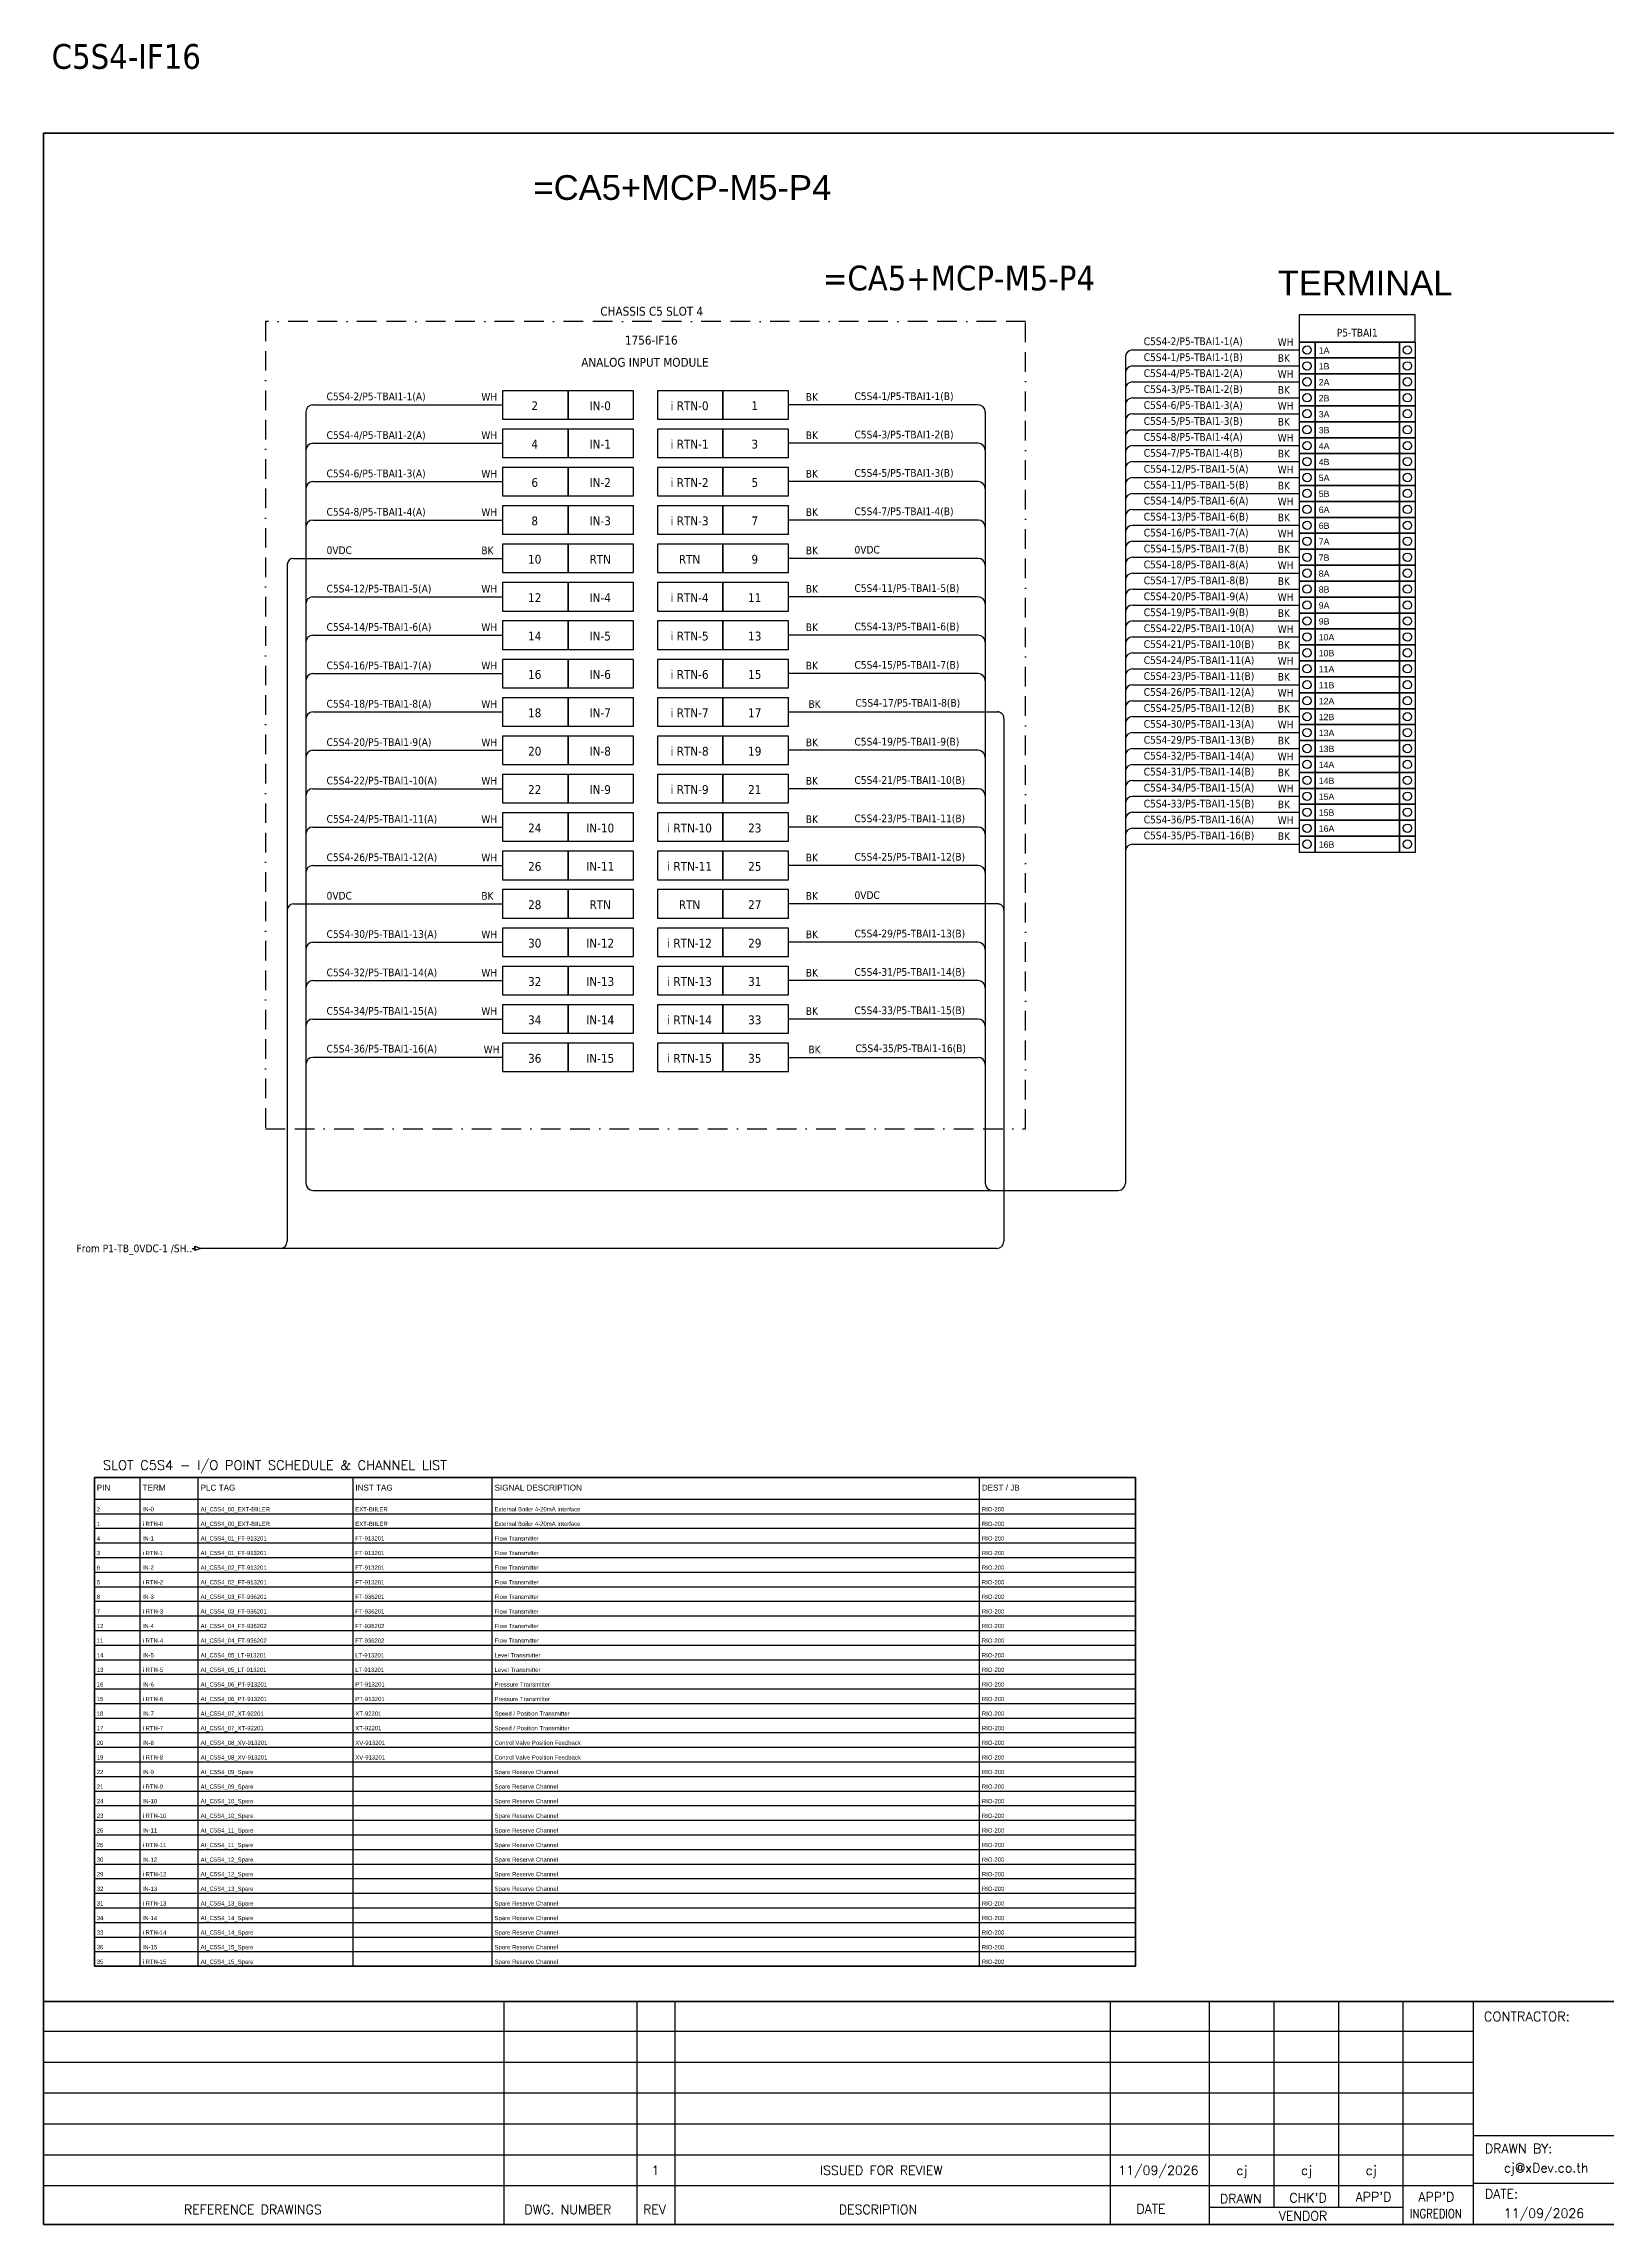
# Model space of a CAD drawing. Header units: millimetres. Extents: x 0 to 62600, y 0 to 14837.
# Drawn here: x 16773 to 18794, y 0 to 2820 of the extents above; entities that cross this region are included whole.
import ezdxf
from ezdxf.enums import TextEntityAlignment as Align

# ---------------------------------------------------------------- set-up
doc = ezdxf.new("R2010")
doc.units = ezdxf.units.MM
doc.linetypes.add('BORDERX2', pattern=[88.9, 25.4, -12.7, 25.4, -12.7, 0, -12.7])
for name, color, linetype in [('GT_1', 9, 'Continuous'), ('HELPPOINT', 7, 'Continuous'), ('MEMBER', 7, 'Continuous'), ('VECTORS', 7, 'Continuous'), ('x01001-FrameArea', 2, 'BORDERX2')]:
    doc.layers.add(name, color=color, linetype=linetype)
doc.layers.add('IE-EQUIP', color=253, linetype='Continuous', lineweight=25)
doc.layers.add('IE-WIRE', color=7, linetype='Continuous', lineweight=25)
doc.styles.add('ROMANS', font='romans.shx', dxfattribs={"width": 0.85, "height": 25})
doc.styles.get("Standard").update_dxf_attribs({"font": 'arial.ttf'})
doc.styles.add('Tahoma', font='')
doc.styles.get('Tahoma').set_extended_font_data('Tahoma')

# ---------------------------------------------------------------- blocks, each defined once
blk = doc.blocks.new('xTermSingleLayer33')
at = {"color": 7, "ltscale": 25.4}
for points in [[(0, -537), (537, -537), (537, 0), (0, 0)], [(537, -537), (3378, -537), (3378, 0), (537, 0)], [(3378, -537), (3915, -537), (3915, 0), (3378, 0)]]:
    blk.add_lwpolyline(points, close=True, dxfattribs=at)
for centre in [(268, -268), (3647, -268)]:
    blk.add_circle(centre, 141, dxfattribs=at)
blk.add_attdef('TERMINAL_B', (661, -387), '', height=212)
blk = doc.blocks.new('xTerminal_fr_to')
at = {"layer": 'VECTORS', "color": 1, "true_color": 0xff0000}
for p, q in [((-11.3, 0), (-7.8, 0)), ((-7.8, 2.8), (0, 0)), ((-7.8, -2.8), (-7.8, 2.8)), ((-7.8, 2.8), (0, 0)), ((-7.8, 2.8), (-7.8, -2.8)), ((0, 0), (-7.8, -2.8)), ((0, 0), (-7.8, -2.8))]:
    blk.add_line(p, q, dxfattribs=at)

msp = doc.modelspace()

# ---------------------------------------------------------------- linework, layer by layer
at = {"ltscale": 25.4}
for p, q in [((18180.9, 2403.1), (18396.3, 2403.1)), ((17981.4, 2352.7), (17736.1, 2352.7)), ((18180.9, 2361.9), (18396.3, 2361.9)), ((18180.9, 2320.6), (18396.3, 2320.6)), ((17981.4, 2303.1), (17736.1, 2303.1)), ((18180.9, 2279.4), (18396.3, 2279.4)), ((17981.4, 2253.5), (17736.1, 2253.5)), ((18180.9, 2238.2), (18396.3, 2238.2)), ((17981.4, 2203.8), (17736.1, 2203.8)), ((18180.9, 2197), (18396.3, 2197)), ((17096.1, 2154.2), (17366.6, 2154.2)), ((17981.4, 2154.2), (17736.1, 2154.2)), ((18180.9, 2155.7), (18396.3, 2155.7)), ((17981.4, 2104.6), (17736.1, 2104.6)), ((18180.9, 2114.5), (18396.3, 2114.5)), ((18180.9, 2073.3), (18396.3, 2073.3)), ((17981.4, 2055), (17736.1, 2055)), ((18180.9, 2032.1), (18396.3, 2032.1)), ((17981.4, 2005.3), (17736.1, 2005.3)), ((18180.9, 1990.8), (18396.3, 1990.8)), ((17736.1, 1955.7), (18006.6, 1955.7)), ((18180.9, 1949.6), (18396.3, 1949.6)), ((17981.4, 1906.1), (17736.1, 1906.1)), ((18180.9, 1908.4), (18396.3, 1908.4)), ((18180.9, 1867.2), (18396.3, 1867.2)), ((17981.4, 1856.4), (17736.1, 1856.4)), ((17981.4, 1806.8), (17736.1, 1806.8)), ((18180.9, 1825.9), (18396.3, 1825.9)), ((18180.9, 1784.7), (18396.3, 1784.7)), ((17981.4, 1757.2), (17736.1, 1757.2)), ((17096.1, 1707.5), (17366.6, 1707.5)), ((18006.6, 1707.5), (17736.1, 1707.5)), ((17981.4, 1657.9), (17736.1, 1657.9)), ((17981.4, 1608.3), (17736.1, 1608.3)), ((17981.4, 1558.6), (17736.1, 1558.6)), ((17736.1, 1509), (17981.4, 1509))]:
    msp.add_line(p, q, dxfattribs=at)
at = {"color": 7}
for p, q in [((16898.2, 333.8), (16898.2, 965.9)), ((16973.2, 333.8), (16973.2, 965.9)), ((17173.2, 333.8), (17173.2, 965.9)), ((17353.2, 333.8), (17353.2, 965.9)), ((17983.2, 333.8), (17983.2, 965.9)), ((16838.9, 937.9), (18184.7, 937.9))]:
    msp.add_line(p, q, dxfattribs=at)
at = {"color": 8}
for p, q in [((16838.9, 919), (18184.7, 919)), ((16838.9, 900.1), (18184.7, 900.1)), ((16838.9, 881.3), (18184.7, 881.3)), ((16838.9, 862.4), (18184.7, 862.4)), ((16838.9, 843.5), (18184.7, 843.5)), ((16838.9, 824.6), (18184.7, 824.6)), ((16838.9, 805.8), (18184.7, 805.8)), ((16838.9, 786.9), (18184.7, 786.9)), ((16838.9, 768), (18184.7, 768)), ((16838.9, 749.1), (18184.7, 749.1)), ((16838.9, 730.2), (18184.7, 730.2)), ((16838.9, 711.4), (18184.7, 711.4)), ((16838.9, 692.5), (18184.7, 692.5)), ((16838.9, 673.6), (18184.7, 673.6)), ((16838.9, 654.7), (18184.7, 654.7)), ((16838.9, 635.9), (18184.7, 635.9)), ((16838.9, 617), (18184.7, 617)), ((16838.9, 598.1), (18184.7, 598.1)), ((16838.9, 579.2), (18184.7, 579.2)), ((16838.9, 560.3), (18184.7, 560.3)), ((16838.9, 541.5), (18184.7, 541.5)), ((16838.9, 522.6), (18184.7, 522.6)), ((16838.9, 503.7), (18184.7, 503.7)), ((16838.9, 484.8), (18184.7, 484.8)), ((16838.9, 465.9), (18184.7, 465.9)), ((16838.9, 447.1), (18184.7, 447.1)), ((16838.9, 428.2), (18184.7, 428.2)), ((16838.9, 409.3), (18184.7, 409.3)), ((16838.9, 390.4), (18184.7, 390.4)), ((16838.9, 371.6), (18184.7, 371.6)), ((16838.9, 352.7), (18184.7, 352.7))]:
    msp.add_line(p, q, dxfattribs=at)
at = {"color": 4, "ltscale": 25.4}
msp.add_lwpolyline([(18396.3, 2434), (18546.6, 2434), (18546.6, 2469.2), (18396.3, 2469.2)], close=True, dxfattribs=at)
msp.add_lwpolyline([(16838.9, 965.9), (18184.7, 965.9), (18184.7, 333.8), (16838.9, 333.8)], close=True)
at = {"color": 7}
msp.add_lwpolyline([(16838.9, 333.8), (18184.7, 333.8), (18184.7, 965.9), (16838.9, 965.9), (16838.9, 333.8)], dxfattribs=at)
at = {"ltscale": 25.4}
for centre, radius, start, end in [((18180.9, 2393.9), 9.14, 90, 180), ((17981.4, 2343.6), 9.17, 0, 90), ((18180.9, 2352.7), 9.14, 90, 180), ((18180.9, 2311.5), 9.14, 90, 180), ((17981.4, 2293.9), 9.17, 0, 90), ((18180.9, 2270.3), 9.14, 90, 180), ((17981.4, 2244.3), 9.17, 0, 90), ((18180.9, 2229), 9.14, 90, 180), ((17981.4, 2194.7), 9.17, 0, 90), ((18180.9, 2187.8), 9.14, 90, 180), ((17981.4, 2145), 9.17, 0, 90), ((18180.9, 2146.6), 9.14, 90, 180), ((17981.4, 2095.4), 9.17, 0, 90), ((18180.9, 2105.4), 9.14, 90, 180), ((18180.9, 2064.2), 9.14, 90, 180), ((17981.4, 2045.8), 9.17, 0, 90), ((18180.9, 2022.9), 9.14, 90, 180), ((17981.4, 1996.1), 9.17, 0, 90), ((18180.9, 1981.7), 9.14, 90, 180), ((18180.9, 1940.5), 9.14, 90, 180), ((17981.4, 1896.9), 9.17, 0, 90), ((18180.9, 1899.3), 9.14, 90, 180), ((18180.9, 1858), 9.14, 90, 180), ((17981.4, 1847.2), 9.17, 0, 90), ((17981.4, 1797.6), 9.17, 0, 90), ((18180.9, 1816.8), 9.14, 90, 180), ((18180.9, 1775.6), 9.14, 90, 180), ((17981.4, 1748), 9.17, 0, 90), ((17981.4, 1648.7), 9.17, 0, 90), ((17981.4, 1599.1), 9.17, 0, 90), ((17981.4, 1549.4), 9.17, 0, 90), ((17981.4, 1499.8), 9.17, 0, 90)]:
    msp.add_arc(centre, radius, start, end, dxfattribs=at)
at = {"layer": 'GT_1', "color": 4}
for p, q in [((17368.6, 0), (17368.6, 288.2)), ((17540.5, 0), (17540.5, 288.2)), ((17589.6, 0), (17589.6, 288.2)), ((18152.3, 0), (18152.3, 288.2)), ((18280.6, 0), (18280.6, 288.2)), ((18364.2, 21.8), (18364.2, 288.2)), ((18447.7, 21.8), (18447.7, 288.2)), ((18531, 0), (18531, 288.2)), ((18622, 0), (18622, 288.2)), ((18622, 249.3), (16773.2, 249.3)), ((18622, 209.5), (16773.2, 209.5)), ((18622, 169.6), (16773.2, 169.6)), ((18622, 129.7), (16773.2, 129.7)), ((19409, 114.3), (18622, 114.3)), ((18622, 89.7), (16773.2, 89.7)), ((18621.9, 49.8), (16773.2, 49.8)), ((19409, 52.9), (18622, 52.9)), ((18531, 21.8), (18280.6, 21.8))]:
    msp.add_line(p, q, dxfattribs=at)
at = {"layer": 'HELPPOINT', "color": 4, "lineweight": 35}
for p, q in [((16773.2, 0), (16773.2, 2704.2)), ((16773.2, 2704.2), (20666.5, 2704.2)), ((16773.2, 0), (16773.2, 2704.2)), ((16773.2, 2704.2), (20666.5, 2704.2)), ((20666.5, 0), (16773.2, 0)), ((20666.5, 0), (16773.2, 0))]:
    msp.add_line(p, q, dxfattribs=at)
at = {"layer": 'IE-EQUIP', "linetype": 'Continuous', "ltscale": 25.4}
for points in [[(17366.6, 2334.4), (17451.3, 2334.4), (17451.3, 2371.1), (17366.6, 2371.1)], [(17451.3, 2334.4), (17535.9, 2334.4), (17535.9, 2371.1), (17451.3, 2371.1)], [(17566.8, 2334.4), (17651.4, 2334.4), (17651.4, 2371.1), (17566.8, 2371.1)], [(17651.4, 2334.4), (17736.1, 2334.4), (17736.1, 2371.1), (17651.4, 2371.1)], [(17366.6, 2284.8), (17451.3, 2284.8), (17451.3, 2321.5), (17366.6, 2321.5)], [(17451.3, 2284.8), (17535.9, 2284.8), (17535.9, 2321.5), (17451.3, 2321.5)], [(17566.8, 2284.8), (17651.4, 2284.8), (17651.4, 2321.5), (17566.8, 2321.5)], [(17651.4, 2284.8), (17736.1, 2284.8), (17736.1, 2321.5), (17651.4, 2321.5)], [(17366.6, 2235.1), (17451.3, 2235.1), (17451.3, 2271.8), (17366.6, 2271.8)], [(17451.3, 2235.1), (17535.9, 2235.1), (17535.9, 2271.8), (17451.3, 2271.8)], [(17566.8, 2235.1), (17651.4, 2235.1), (17651.4, 2271.8), (17566.8, 2271.8)], [(17651.4, 2235.1), (17736.1, 2235.1), (17736.1, 2271.8), (17651.4, 2271.8)], [(17366.6, 2185.5), (17451.3, 2185.5), (17451.3, 2222.2), (17366.6, 2222.2)], [(17451.3, 2185.5), (17535.9, 2185.5), (17535.9, 2222.2), (17451.3, 2222.2)], [(17566.8, 2185.5), (17651.4, 2185.5), (17651.4, 2222.2), (17566.8, 2222.2)], [(17651.4, 2185.5), (17736.1, 2185.5), (17736.1, 2222.2), (17651.4, 2222.2)], [(17366.6, 2135.9), (17451.3, 2135.9), (17451.3, 2172.6), (17366.6, 2172.6)], [(17451.3, 2135.9), (17535.9, 2135.9), (17535.9, 2172.6), (17451.3, 2172.6)], [(17566.8, 2135.9), (17651.4, 2135.9), (17651.4, 2172.6), (17566.8, 2172.6)], [(17651.4, 2135.9), (17736.1, 2135.9), (17736.1, 2172.6), (17651.4, 2172.6)], [(17366.6, 2086.2), (17451.3, 2086.2), (17451.3, 2122.9), (17366.6, 2122.9)], [(17451.3, 2086.2), (17535.9, 2086.2), (17535.9, 2122.9), (17451.3, 2122.9)], [(17566.8, 2086.2), (17651.4, 2086.2), (17651.4, 2122.9), (17566.8, 2122.9)], [(17651.4, 2086.2), (17736.1, 2086.2), (17736.1, 2122.9), (17651.4, 2122.9)], [(17366.6, 2036.6), (17451.3, 2036.6), (17451.3, 2073.3), (17366.6, 2073.3)], [(17451.3, 2036.6), (17535.9, 2036.6), (17535.9, 2073.3), (17451.3, 2073.3)], [(17566.8, 2036.6), (17651.4, 2036.6), (17651.4, 2073.3), (17566.8, 2073.3)], [(17651.4, 2036.6), (17736.1, 2036.6), (17736.1, 2073.3), (17651.4, 2073.3)], [(17366.6, 1987), (17451.3, 1987), (17451.3, 2023.7), (17366.6, 2023.7)], [(17451.3, 1987), (17535.9, 1987), (17535.9, 2023.7), (17451.3, 2023.7)], [(17566.8, 1987), (17651.4, 1987), (17651.4, 2023.7), (17566.8, 2023.7)], [(17651.4, 1987), (17736.1, 1987), (17736.1, 2023.7), (17651.4, 2023.7)], [(17366.6, 1937.3), (17451.3, 1937.3), (17451.3, 1974), (17366.6, 1974)], [(17451.3, 1937.3), (17535.9, 1937.3), (17535.9, 1974), (17451.3, 1974)], [(17566.8, 1937.3), (17651.4, 1937.3), (17651.4, 1974), (17566.8, 1974)], [(17651.4, 1937.3), (17736.1, 1937.3), (17736.1, 1974), (17651.4, 1974)], [(17366.6, 1887.7), (17451.3, 1887.7), (17451.3, 1924.4), (17366.6, 1924.4)], [(17451.3, 1887.7), (17535.9, 1887.7), (17535.9, 1924.4), (17451.3, 1924.4)], [(17566.8, 1887.7), (17651.4, 1887.7), (17651.4, 1924.4), (17566.8, 1924.4)], [(17651.4, 1887.7), (17736.1, 1887.7), (17736.1, 1924.4), (17651.4, 1924.4)], [(17366.6, 1838.1), (17451.3, 1838.1), (17451.3, 1874.8), (17366.6, 1874.8)], [(17451.3, 1838.1), (17535.9, 1838.1), (17535.9, 1874.8), (17451.3, 1874.8)], [(17566.8, 1838.1), (17651.4, 1838.1), (17651.4, 1874.8), (17566.8, 1874.8)], [(17651.4, 1838.1), (17736.1, 1838.1), (17736.1, 1874.8), (17651.4, 1874.8)], [(17366.6, 1788.4), (17451.3, 1788.4), (17451.3, 1825.1), (17366.6, 1825.1)], [(17451.3, 1788.4), (17535.9, 1788.4), (17535.9, 1825.1), (17451.3, 1825.1)], [(17566.8, 1788.4), (17651.4, 1788.4), (17651.4, 1825.1), (17566.8, 1825.1)], [(17651.4, 1788.4), (17736.1, 1788.4), (17736.1, 1825.1), (17651.4, 1825.1)], [(17366.6, 1738.8), (17451.3, 1738.8), (17451.3, 1775.5), (17366.6, 1775.5)], [(17451.3, 1738.8), (17535.9, 1738.8), (17535.9, 1775.5), (17451.3, 1775.5)], [(17566.8, 1738.8), (17651.4, 1738.8), (17651.4, 1775.5), (17566.8, 1775.5)], [(17651.4, 1738.8), (17736.1, 1738.8), (17736.1, 1775.5), (17651.4, 1775.5)], [(17366.6, 1689.2), (17451.3, 1689.2), (17451.3, 1725.9), (17366.6, 1725.9)], [(17451.3, 1689.2), (17535.9, 1689.2), (17535.9, 1725.9), (17451.3, 1725.9)], [(17566.8, 1689.2), (17651.4, 1689.2), (17651.4, 1725.9), (17566.8, 1725.9)], [(17651.4, 1689.2), (17736.1, 1689.2), (17736.1, 1725.9), (17651.4, 1725.9)], [(17366.6, 1639.5), (17451.3, 1639.5), (17451.3, 1676.2), (17366.6, 1676.2)], [(17451.3, 1639.5), (17535.9, 1639.5), (17535.9, 1676.2), (17451.3, 1676.2)], [(17566.8, 1639.5), (17651.4, 1639.5), (17651.4, 1676.2), (17566.8, 1676.2)], [(17651.4, 1639.5), (17736.1, 1639.5), (17736.1, 1676.2), (17651.4, 1676.2)], [(17366.6, 1589.9), (17451.3, 1589.9), (17451.3, 1626.6), (17366.6, 1626.6)], [(17451.3, 1589.9), (17535.9, 1589.9), (17535.9, 1626.6), (17451.3, 1626.6)], [(17566.8, 1589.9), (17651.4, 1589.9), (17651.4, 1626.6), (17566.8, 1626.6)], [(17651.4, 1589.9), (17736.1, 1589.9), (17736.1, 1626.6), (17651.4, 1626.6)], [(17366.6, 1540.3), (17451.3, 1540.3), (17451.3, 1577), (17366.6, 1577)], [(17451.3, 1540.3), (17535.9, 1540.3), (17535.9, 1577), (17451.3, 1577)], [(17566.8, 1540.3), (17651.4, 1540.3), (17651.4, 1577), (17566.8, 1577)], [(17651.4, 1540.3), (17736.1, 1540.3), (17736.1, 1577), (17651.4, 1577)], [(17366.6, 1490.6), (17451.3, 1490.6), (17451.3, 1527.3), (17366.6, 1527.3)], [(17451.3, 1490.6), (17535.9, 1490.6), (17535.9, 1527.3), (17451.3, 1527.3)], [(17566.8, 1490.6), (17651.4, 1490.6), (17651.4, 1527.3), (17566.8, 1527.3)], [(17651.4, 1490.6), (17736.1, 1490.6), (17736.1, 1527.3), (17651.4, 1527.3)]]:
    msp.add_lwpolyline(points, close=True, dxfattribs=at)
at = {"layer": 'IE-WIRE', "color": 4, "ltscale": 25.4}
for p, q in [((18171.8, 2414.6), (18171.8, 1346.2)), ((18180.9, 2423.7), (18396.3, 2423.7)), ((18180.9, 2382.5), (18396.3, 2382.5)), ((17112.2, 2343.6), (17112.2, 1346.2)), ((17121.4, 2352.7), (17366.6, 2352.7)), ((17990.5, 2343.6), (17990.5, 1346.2)), ((18180.9, 2341.2), (18396.3, 2341.2)), ((17121.4, 2303.1), (17366.6, 2303.1)), ((18180.9, 2300), (18396.3, 2300)), ((18180.9, 2258.8), (18396.3, 2258.8)), ((17121.4, 2253.5), (17366.6, 2253.5)), ((17121.4, 2203.8), (17366.6, 2203.8)), ((18180.9, 2217.6), (18396.3, 2217.6)), ((18180.9, 2176.3), (18396.3, 2176.3)), ((18180.9, 2135.1), (18396.3, 2135.1)), ((17121.4, 2104.6), (17366.6, 2104.6)), ((18180.9, 2093.9), (18396.3, 2093.9)), ((17121.4, 2055), (17366.6, 2055)), ((18180.9, 2052.7), (18396.3, 2052.7)), ((17121.4, 2005.3), (17366.6, 2005.3)), ((18180.9, 2011.5), (18396.3, 2011.5)), ((17121.4, 1955.7), (17366.6, 1955.7)), ((18180.9, 1970.2), (18396.3, 1970.2)), ((18180.9, 1929), (18396.3, 1929)), ((17121.4, 1906.1), (17366.6, 1906.1)), ((18180.9, 1887.8), (18396.3, 1887.8)), ((17121.4, 1856.4), (17366.6, 1856.4)), ((18180.9, 1846.6), (18396.3, 1846.6)), ((17121.4, 1806.8), (17366.6, 1806.8)), ((18180.9, 1805.3), (18396.3, 1805.3)), ((17121.4, 1757.2), (17366.6, 1757.2)), ((17121.4, 1657.9), (17366.6, 1657.9)), ((17121.4, 1608.3), (17366.6, 1608.3)), ((17121.4, 1558.6), (17366.6, 1558.6)), ((17366.6, 1509), (17121.4, 1509))]:
    msp.add_line(p, q, dxfattribs=at)
at = {"layer": 'IE-WIRE', "color": 7, "ltscale": 25.4}
for p, q in [((17088.1, 2146.2), (17088.1, 1270.9)), ((18014.6, 1947.7), (18014.6, 1270.9)), ((18005.6, 1262), (16976.6, 1262))]:
    msp.add_line(p, q, dxfattribs=at)
at = {"layer": 'IE-WIRE', "color": 4}
msp.add_line((17121.3, 1337), (18162.6, 1337), dxfattribs=at)
at = {"layer": 'IE-WIRE', "color": 4, "ltscale": 25.4}
for centre, radius in [((18180.9, 2414.6), 9.14), ((18180.9, 2373.3), 9.14), ((17121.4, 2343.6), 9.17), ((18180.9, 2332.1), 9.14), ((17121.4, 2293.9), 9.17), ((18180.9, 2290.9), 9.14), ((18180.9, 2249.7), 9.14), ((17121.4, 2244.3), 9.17), ((17121.4, 2194.7), 9.17), ((18180.9, 2208.4), 9.14), ((18180.9, 2167.2), 9.14), ((18180.9, 2126), 9.14), ((17121.4, 2095.4), 9.17), ((18180.9, 2084.8), 9.14), ((17121.4, 2045.8), 9.17), ((18180.9, 2043.5), 9.14), ((17121.4, 1996.1), 9.17), ((18180.9, 2002.3), 9.14), ((17121.4, 1946.5), 9.17), ((18180.9, 1961.1), 9.14), ((18180.9, 1919.9), 9.14), ((17121.4, 1896.9), 9.17), ((18180.9, 1878.6), 9.14), ((17121.4, 1847.2), 9.17), ((18180.9, 1837.4), 9.14), ((17121.4, 1797.6), 9.17), ((18180.9, 1796.2), 9.14), ((17121.4, 1748), 9.17), ((17121.4, 1648.7), 9.17), ((17121.4, 1599.1), 9.17), ((17121.4, 1549.4), 9.17), ((17121.4, 1499.8), 9.17)]:
    msp.add_arc(centre, radius, 90, 180, dxfattribs=at)
at = {"layer": 'IE-WIRE', "ltscale": 25.4}
for centre in [(17096.1, 2146.2), (17096.1, 1699.5)]:
    msp.add_arc(centre, 8, 90, 180, dxfattribs=at)
at = {"layer": 'IE-WIRE', "color": 4}
for centre, start, end in [((17121.3, 1346.2), 180, 270), ((17999.7, 1346.2), 180, 270), ((18162.6, 1346.2), 270, 0)]:
    msp.add_arc(centre, 9.14, start, end, dxfattribs=at)
at = {"layer": 'IE-WIRE', "color": 7, "ltscale": 25.4}
for centre in [(17079.1, 1270.9), (18005.6, 1270.9), (18005.6, 1270.9)]:
    msp.add_arc(centre, 8.96, 270, 0, dxfattribs=at)
at = {"layer": 'MEMBER', "color": 4, "lineweight": 35}
msp.add_line((16773.2, 288.2), (20666.5, 288.2), dxfattribs=at)
msp.add_line((16773.2, 288.2), (20666.5, 288.2), dxfattribs=at)
at = {"layer": 'x01001-FrameArea'}
msp.add_lwpolyline([(17059.9, 1416.6), (18042.8, 1416.6), (18042.8, 2460.5), (17059.9, 2460.5)], close=True, dxfattribs=at)
at = {"layer": 'x01001-FrameArea', "ltscale": 25.4}
for centre in [(18006.6, 1947.7), (18006.6, 1699.5)]:
    msp.add_arc(centre, 8, 0, 90, dxfattribs=at)

# ---------------------------------------------------------------- block references
at = {"xscale": 0.0384, "yscale": 0.0384, "zscale": 0.0384}
for p, values in [((18396.3, 2434), {'TERMINAL_B': '1A'}), ((18396.3, 2413.4), {'TERMINAL_B': '1B'}), ((18396.3, 2392.8), {'TERMINAL_B': '2A'}), ((18396.3, 2372.2), {'TERMINAL_B': '2B'}), ((18396.3, 2351.5), {'TERMINAL_B': '3A'}), ((18396.3, 2330.9), {'TERMINAL_B': '3B'}), ((18396.3, 2310.3), {'TERMINAL_B': '4A'}), ((18396.3, 2289.7), {'TERMINAL_B': '4B'}), ((18396.3, 2269.1), {'TERMINAL_B': '5A'}), ((18396.3, 2248.5), {'TERMINAL_B': '5B'}), ((18396.3, 2227.9), {'TERMINAL_B': '6A'}), ((18396.3, 2207.3), {'TERMINAL_B': '6B'}), ((18396.3, 2186.7), {'TERMINAL_B': '7A'}), ((18396.3, 2166), {'TERMINAL_B': '7B'}), ((18396.3, 2145.4), {'TERMINAL_B': '8A'}), ((18396.3, 2124.8), {'TERMINAL_B': '8B'}), ((18396.3, 2104.2), {'TERMINAL_B': '9A'}), ((18396.3, 2083.6), {'TERMINAL_B': '9B'}), ((18396.3, 2063), {'TERMINAL_B': '10A'}), ((18396.3, 2042.4), {'TERMINAL_B': '10B'}), ((18396.3, 2021.8), {'TERMINAL_B': '11A'}), ((18396.3, 2001.1), {'TERMINAL_B': '11B'}), ((18396.3, 1980.5), {'TERMINAL_B': '12A'}), ((18396.3, 1959.9), {'TERMINAL_B': '12B'}), ((18396.3, 1939.3), {'TERMINAL_B': '13A'}), ((18396.3, 1918.7), {'TERMINAL_B': '13B'}), ((18396.3, 1898.1), {'TERMINAL_B': '14A'}), ((18396.3, 1877.5), {'TERMINAL_B': '14B'}), ((18396.3, 1856.9), {'TERMINAL_B': '15A'}), ((18396.3, 1836.3), {'TERMINAL_B': '15B'}), ((18396.3, 1815.6), {'TERMINAL_B': '16A'}), ((18396.3, 1795), {'TERMINAL_B': '16B'})]:
    msp.add_blockref('xTermSingleLayer33', p, dxfattribs=at).add_auto_attribs(values)
msp.add_blockref('xTerminal_fr_to', (16976.6, 1262))

# ---------------------------------------------------------------- texts
at = {"color": 2, "style": 'Tahoma'}
msp.add_text('C5S4-IF16', height=32, dxfattribs=at).set_placement((16783.6, 2787.3))
at = {"color": 2}
for s, p in [('=CA5+MCP-M5-P4', (17406.5, 2617.8)), ('TERMINAL', (18368.7, 2494.4))]:
    msp.add_text(s, height=32, dxfattribs=at).set_placement(p)
at = {"color": 2, "style": 'Tahoma'}
for s, height, p in [('=CA5+MCP-M5-P4', 32, (17956.6, 2516.8)), ('CHASSIS C5 SLOT 4', 11.441, (17559.4, 2473.8)), ('1756-IF16', 11.44, (17558.8, 2436.4)), ('ANALOG INPUT MODULE', 11.441, (17550.6, 2407.8)), ('2', 11.4, (17408.1, 2351.6)), ('IN-0', 11.44, (17492.8, 2351.6)), ('i RTN-0', 11.44, (17608.3, 2351.6)), ('1', 11.4, (17692.6, 2351.6)), ('4', 11.4, (17408.1, 2302)), ('IN-1', 11.44, (17492.8, 2302)), ('i RTN-1', 11.44, (17608.3, 2302)), ('3', 11.4, (17692.6, 2302)), ('6', 11.4, (17408.1, 2252.3)), ('IN-2', 11.44, (17492.8, 2252.3)), ('i RTN-2', 11.44, (17608.3, 2252.3)), ('5', 11.4, (17692.6, 2252.3)), ('8', 11.4, (17408.1, 2202.7)), ('IN-3', 11.44, (17492.8, 2202.7)), ('i RTN-3', 11.44, (17608.3, 2202.7)), ('7', 11.4, (17692.6, 2202.7)), ('10', 11.44, (17408.1, 2153.1)), ('RTN', 11.44, (17492.8, 2153.1)), ('RTN', 11.44, (17608.3, 2153.1)), ('9', 11.4, (17692.6, 2153.1)), ('12', 11.44, (17408.1, 2103.4)), ('IN-4', 11.44, (17492.8, 2103.4)), ('i RTN-4', 11.44, (17608.3, 2103.4)), ('11', 11.44, (17692.6, 2103.4)), ('14', 11.44, (17408.1, 2053.8)), ('IN-5', 11.44, (17492.8, 2053.8)), ('i RTN-5', 11.44, (17608.3, 2053.8)), ('13', 11.44, (17692.6, 2053.8)), ('16', 11.44, (17408.1, 2004.2)), ('IN-6', 11.44, (17492.8, 2004.2)), ('i RTN-6', 11.44, (17608.3, 2004.2)), ('15', 11.44, (17692.6, 2004.2)), ('18', 11.44, (17408.1, 1954.5)), ('IN-7', 11.44, (17492.8, 1954.5)), ('i RTN-7', 11.44, (17608.3, 1954.5)), ('17', 11.44, (17692.6, 1954.5)), ('20', 11.44, (17408.1, 1904.9)), ('IN-8', 11.44, (17492.8, 1904.9)), ('i RTN-8', 11.44, (17608.3, 1904.9)), ('19', 11.44, (17692.6, 1904.9)), ('22', 11.44, (17408.1, 1855.3)), ('IN-9', 11.44, (17492.8, 1855.3)), ('i RTN-9', 11.44, (17608.3, 1855.3)), ('21', 11.44, (17692.6, 1855.3)), ('24', 11.44, (17408.1, 1805.6)), ('IN-10', 11.44, (17492.8, 1805.6)), ('i RTN-10', 11.44, (17608.3, 1805.6)), ('23', 11.44, (17692.6, 1805.6)), ('26', 11.44, (17408.1, 1756)), ('IN-11', 11.44, (17492.8, 1756)), ('i RTN-11', 11.44, (17608.3, 1756)), ('25', 11.44, (17692.6, 1756)), ('28', 11.44, (17408.1, 1706.4)), ('RTN', 11.44, (17492.8, 1706.4)), ('RTN', 11.44, (17608.3, 1706.4)), ('27', 11.44, (17692.6, 1706.4)), ('30', 11.44, (17408.1, 1656.7)), ('IN-12', 11.44, (17492.8, 1656.7)), ('i RTN-12', 11.44, (17608.3, 1656.7)), ('29', 11.44, (17692.6, 1656.7)), ('32', 11.44, (17408.1, 1607.1)), ('IN-13', 11.44, (17492.8, 1607.1)), ('i RTN-13', 11.44, (17608.3, 1607.1)), ('31', 11.44, (17692.6, 1607.1)), ('34', 11.44, (17408.1, 1557.5)), ('IN-14', 11.44, (17492.8, 1557.5)), ('i RTN-14', 11.44, (17608.3, 1557.5)), ('33', 11.44, (17692.6, 1557.5)), ('36', 11.44, (17408.1, 1507.8)), ('IN-15', 11.44, (17492.8, 1507.8)), ('i RTN-15', 11.44, (17608.3, 1507.8)), ('35', 11.44, (17692.6, 1507.8))]:
    msp.add_text(s, height=height, dxfattribs=at).set_placement(p, align=Align.MIDDLE_CENTER)
at = {"color": 4, "style": 'Tahoma'}
for s, height, p in [('C5S4-2/P5-TBAI1-1(A)', 9.949, (18195.4, 2430)), ('WH', 9.95, (18368.7, 2428.9)), ('C5S4-4/P5-TBAI1-2(A)', 9.949, (18195.4, 2388.8)), ('WH', 9.95, (18368.7, 2387.7)), ('C5S4-2/P5-TBAI1-1(A)', 9.949, (17139, 2358.7)), ('WH', 9.95, (17339.1, 2358)), ('C5S4-6/P5-TBAI1-3(A)', 9.949, (18195.4, 2347.5)), ('WH', 9.95, (18368.7, 2346.5)), ('C5S4-4/P5-TBAI1-2(A)', 9.949, (17139, 2308.7)), ('WH', 9.95, (17339.1, 2308.4)), ('C5S4-8/P5-TBAI1-4(A)', 9.949, (18195.4, 2306.3)), ('WH', 9.95, (18368.7, 2305.3)), ('C5S4-6/P5-TBAI1-3(A)', 9.949, (17139, 2259.1)), ('WH', 9.95, (17339.1, 2258.7)), ('C5S4-12/P5-TBAI1-5(A)', 9.949, (18195.4, 2265.1)), ('WH', 9.95, (18368.7, 2264.1)), ('C5S4-14/P5-TBAI1-6(A)', 9.949, (18195.4, 2223.9)), ('WH', 9.95, (18368.7, 2222.8)), ('C5S4-8/P5-TBAI1-4(A)', 9.949, (17139, 2209.5)), ('WH', 9.95, (17339.1, 2209.1)), ('C5S4-16/P5-TBAI1-7(A)', 9.949, (18195.4, 2182.6)), ('WH', 9.95, (18368.7, 2181.6)), ('C5S4-18/P5-TBAI1-8(A)', 9.949, (18195.4, 2141.4)), ('WH', 9.95, (18368.7, 2140.4)), ('C5S4-12/P5-TBAI1-5(A)', 9.949, (17139, 2110.2)), ('WH', 9.95, (17339.1, 2109.8)), ('C5S4-20/P5-TBAI1-9(A)', 9.949, (18195.4, 2100.2)), ('WH', 9.95, (18368.7, 2099.2)), ('C5S4-14/P5-TBAI1-6(A)', 9.949, (17139, 2060.6)), ('WH', 9.95, (17339.1, 2060.2)), ('C5S4-22/P5-TBAI1-10(A)', 9.949, (18195.4, 2059)), ('WH', 9.95, (18368.7, 2057.9)), ('C5S4-16/P5-TBAI1-7(A)', 9.949, (17139, 2010.9)), ('WH', 9.95, (17339.1, 2010.6)), ('C5S4-24/P5-TBAI1-11(A)', 9.949, (18195.4, 2017.7)), ('WH', 9.95, (18368.7, 2016.7)), ('C5S4-26/P5-TBAI1-12(A)', 9.949, (18195.4, 1976.5)), ('WH', 9.95, (18368.7, 1975.5)), ('C5S4-18/P5-TBAI1-8(A)', 9.949, (17139, 1961.3)), ('WH', 9.95, (17339.1, 1960.9)), ('C5S4-20/P5-TBAI1-9(A)', 9.949, (17139, 1911.7)), ('WH', 9.95, (17339.1, 1911.3)), ('C5S4-30/P5-TBAI1-13(A)', 9.949, (18195.4, 1935.3)), ('WH', 9.95, (18368.7, 1934.3)), ('C5S4-32/P5-TBAI1-14(A)', 9.949, (18195.4, 1894.1)), ('WH', 9.95, (18368.7, 1893)), ('C5S4-22/P5-TBAI1-10(A)', 9.949, (17139, 1862)), ('WH', 9.95, (17339.1, 1861.7)), ('C5S4-34/P5-TBAI1-15(A)', 9.949, (18195.4, 1852.8)), ('WH', 9.95, (18368.7, 1851.8)), ('C5S4-24/P5-TBAI1-11(A)', 9.949, (17139, 1812.4)), ('WH', 9.95, (17339.1, 1812)), ('C5S4-36/P5-TBAI1-16(A)', 9.949, (18195.4, 1811.6)), ('WH', 9.95, (18368.7, 1810.6)), ('C5S4-26/P5-TBAI1-12(A)', 9.949, (17139, 1762.8)), ('WH', 9.95, (17339.1, 1762.4)), ('C5S4-30/P5-TBAI1-13(A)', 9.949, (17139, 1663.5)), ('WH', 9.95, (17339.1, 1663.1)), ('C5S4-32/P5-TBAI1-14(A)', 9.949, (17139, 1613.9)), ('WH', 9.95, (17339.1, 1613.5)), ('C5S4-34/P5-TBAI1-15(A)', 9.949, (17139, 1564.2)), ('WH', 9.95, (17339.1, 1563.9)), ('C5S4-36/P5-TBAI1-16(A)', 9.949, (17139, 1515.3)), ('WH', 9.95, (17342.1, 1514.2))]:
    msp.add_text(s, height=height, dxfattribs=at).set_placement(p)
msp.add_text('P5-TBAI1', height=9.95, dxfattribs=at).set_placement((18471.5, 2446.1), align=Align.MIDDLE_CENTER)
at = {"style": 'Tahoma'}
for s, height, p in [('C5S4-1/P5-TBAI1-1(B)', 9.949, (18195.4, 2409.4)), ('BK', 9.95, (18368.7, 2408.3)), ('C5S4-1/P5-TBAI1-1(B)', 9.949, (17821.5, 2359)), ('C5S4-3/P5-TBAI1-2(B)', 9.949, (18195.4, 2368.1)), ('BK', 9.95, (18368.7, 2367.1)), ('BK', 9.95, (17758.6, 2358)), ('BK', 9.95, (17758.6, 2308.4)), ('C5S4-3/P5-TBAI1-2(B)', 9.949, (17821.5, 2309.4)), ('C5S4-5/P5-TBAI1-3(B)', 9.949, (18195.4, 2326.9)), ('BK', 9.95, (18368.7, 2325.9)), ('C5S4-7/P5-TBAI1-4(B)', 9.949, (18195.4, 2285.7)), ('BK', 9.95, (18368.7, 2284.7)), ('BK', 9.95, (17758.6, 2258.7)), ('C5S4-5/P5-TBAI1-3(B)', 9.949, (17821.5, 2259.8)), ('C5S4-11/P5-TBAI1-5(B)', 9.949, (18195.4, 2244.5)), ('BK', 9.95, (18368.7, 2243.4)), ('BK', 9.95, (17758.6, 2209.1)), ('C5S4-7/P5-TBAI1-4(B)', 9.949, (17821.5, 2210.1)), ('C5S4-13/P5-TBAI1-6(B)', 9.949, (18195.4, 2203.2)), ('BK', 9.95, (18368.7, 2202.2)), ('C5S4-15/P5-TBAI1-7(B)', 9.949, (18195.4, 2162)), ('0VDC', 9.95, (17139, 2159.8)), ('BK', 9.95, (17339.1, 2159.5)), ('BK', 9.95, (17758.6, 2159.5)), ('0VDC', 9.95, (17821.5, 2160.5)), ('BK', 9.95, (18368.7, 2161)), ('BK', 9.95, (17758.6, 2109.8)), ('C5S4-11/P5-TBAI1-5(B)', 9.949, (17821.5, 2110.9)), ('C5S4-17/P5-TBAI1-8(B)', 9.949, (18195.4, 2120.8)), ('BK', 9.95, (18368.7, 2119.8)), ('C5S4-19/P5-TBAI1-9(B)', 9.949, (18195.4, 2079.6)), ('BK', 9.95, (18368.7, 2078.5)), ('BK', 9.95, (17758.6, 2060.2)), ('C5S4-13/P5-TBAI1-6(B)', 9.949, (17821.5, 2061.2)), ('C5S4-21/P5-TBAI1-10(B)', 9.949, (18195.4, 2038.4)), ('BK', 9.95, (18368.7, 2037.3)), ('BK', 9.95, (17758.6, 2010.6)), ('C5S4-15/P5-TBAI1-7(B)', 9.949, (17821.5, 2011.6)), ('C5S4-23/P5-TBAI1-11(B)', 9.949, (18195.4, 1997.1)), ('BK', 9.95, (18368.7, 1996.1)), ('BK', 9.95, (17762, 1960.9)), ('C5S4-17/P5-TBAI1-8(B)', 9.949, (17822.6, 1962.5)), ('C5S4-25/P5-TBAI1-12(B)', 9.949, (18195.4, 1955.9)), ('BK', 9.95, (18368.7, 1954.9)), ('BK', 9.95, (17758.6, 1911.3)), ('C5S4-19/P5-TBAI1-9(B)', 9.949, (17821.5, 1912.3)), ('C5S4-29/P5-TBAI1-13(B)', 9.949, (18195.4, 1914.7)), ('BK', 9.95, (18368.7, 1913.6)), ('BK', 9.95, (17758.6, 1861.7)), ('C5S4-21/P5-TBAI1-10(B)', 9.949, (17821.5, 1862.7)), ('C5S4-31/P5-TBAI1-14(B)', 9.949, (18195.4, 1873.5)), ('BK', 9.95, (18368.7, 1872.4)), ('C5S4-33/P5-TBAI1-15(B)', 9.949, (18195.4, 1832.2)), ('BK', 9.95, (18368.7, 1831.2)), ('BK', 9.95, (17758.6, 1812)), ('C5S4-23/P5-TBAI1-11(B)', 9.949, (17821.5, 1813.1)), ('C5S4-35/P5-TBAI1-16(B)', 9.949, (18195.4, 1791)), ('BK', 9.95, (18368.7, 1790)), ('BK', 9.95, (17758.6, 1762.4)), ('C5S4-25/P5-TBAI1-12(B)', 9.949, (17821.5, 1763.4)), ('0VDC', 9.95, (17139, 1713.1)), ('BK', 9.95, (17339.1, 1712.8)), ('BK', 9.95, (17758.6, 1712.8)), ('0VDC', 9.95, (17821.5, 1713.8)), ('BK', 9.95, (17758.6, 1663.1)), ('C5S4-29/P5-TBAI1-13(B)', 9.949, (17821.5, 1664.2)), ('BK', 9.95, (17758.6, 1613.5)), ('C5S4-31/P5-TBAI1-14(B)', 9.949, (17821.5, 1614.5)), ('BK', 9.95, (17758.6, 1563.9)), ('C5S4-33/P5-TBAI1-15(B)', 9.949, (17821.5, 1564.9)), ('BK', 9.95, (17762, 1514.2)), ('C5S4-35/P5-TBAI1-16(B)', 9.949, (17822.6, 1515.8))]:
    msp.add_text(s, height=height, dxfattribs=at).set_placement(p)
at = {"color": 7, "style": 'Tahoma'}
msp.add_text('From P1-TB_0VDC-1 /SH..', height=9.949, dxfattribs=at).set_placement((16965.3, 1262), align=Align.MIDDLE_RIGHT)
at = {"color": 3}
for s, p in [('PIN', (16841.9, 948.9)), ('TERM', (16901.2, 948.9)), ('PLC TAG', (16976.2, 948.9)), ('INST TAG', (17176.2, 948.9)), ('SIGNAL DESCRIPTION', (17356.2, 948.9)), ('DEST / JB', (17986.2, 948.9))]:
    msp.add_text(s, height=7.5, dxfattribs=at).set_placement(p)
at = {"color": 7}
for s, p in [('2', (16841.9, 922)), ('1', (16841.9, 903.1)), ('i RTN-0', (16901.2, 903.1)), ('IN-0', (16901.2, 922)), ('AI_C5S4_00_EXT-BIILER', (16976.2, 922)), ('AI_C5S4_00_EXT-BIILER', (16976.2, 903.1)), ('EXT-BIILER', (17176.2, 922)), ('EXT-BIILER', (17176.2, 903.1)), ('External Boiler 4-20mA Interface', (17356.2, 922)), ('External Boiler 4-20mA Interface', (17356.2, 903.1)), ('RIO-200', (17986.2, 922)), ('RIO-200', (17986.2, 903.1)), ('4', (16841.9, 884.3)), ('IN-1', (16901.2, 884.3)), ('AI_C5S4_01_FT-913201', (16976.2, 884.3)), ('FT-913201', (17176.2, 884.3)), ('Flow Transmitter', (17356.2, 884.3)), ('RIO-200', (17986.2, 884.3)), ('3', (16841.9, 865.4)), ('6', (16841.9, 846.5)), ('i RTN-1', (16901.2, 865.4)), ('IN-2', (16901.2, 846.5)), ('AI_C5S4_01_FT-913201', (16976.2, 865.4)), ('AI_C5S4_02_FT-913201', (16976.2, 846.5)), ('FT-913201', (17176.2, 865.4)), ('FT-913201', (17176.2, 846.5)), ('Flow Transmitter', (17356.2, 865.4)), ('Flow Transmitter', (17356.2, 846.5)), ('RIO-200', (17986.2, 865.4)), ('RIO-200', (17986.2, 846.5)), ('5', (16841.9, 827.6)), ('i RTN-2', (16901.2, 827.6)), ('AI_C5S4_02_FT-913201', (16976.2, 827.6)), ('FT-913201', (17176.2, 827.6)), ('Flow Transmitter', (17356.2, 827.6)), ('RIO-200', (17986.2, 827.6)), ('8', (16841.9, 808.8)), ('7', (16841.9, 789.9)), ('i RTN-3', (16901.2, 789.9)), ('IN-3', (16901.2, 808.8)), ('AI_C5S4_03_FT-936201', (16976.2, 808.8)), ('AI_C5S4_03_FT-936201', (16976.2, 789.9)), ('FT-936201', (17176.2, 808.8)), ('FT-936201', (17176.2, 789.9)), ('Flow Transmitter', (17356.2, 808.8)), ('Flow Transmitter', (17356.2, 789.9)), ('RIO-200', (17986.2, 808.8)), ('RIO-200', (17986.2, 789.9)), ('12', (16841.9, 771)), ('IN-4', (16901.2, 771)), ('AI_C5S4_04_FT-936202', (16976.2, 771)), ('FT-936202', (17176.2, 771)), ('Flow Transmitter', (17356.2, 771)), ('RIO-200', (17986.2, 771)), ('11', (16841.9, 752.1)), ('14', (16841.9, 733.2)), ('i RTN-4', (16901.2, 752.1)), ('IN-5', (16901.2, 733.2)), ('AI_C5S4_04_FT-936202', (16976.2, 752.1)), ('AI_C5S4_05_LT-913201', (16976.2, 733.2)), ('FT-936202', (17176.2, 752.1)), ('LT-913201', (17176.2, 733.2)), ('Flow Transmitter', (17356.2, 752.1)), ('Level Transmitter', (17356.2, 733.2)), ('RIO-200', (17986.2, 752.1)), ('RIO-200', (17986.2, 733.2)), ('13', (16841.9, 714.4)), ('i RTN-5', (16901.2, 714.4)), ('AI_C5S4_05_LT-913201', (16976.2, 714.4)), ('LT-913201', (17176.2, 714.4)), ('Level Transmitter', (17356.2, 714.4)), ('RIO-200', (17986.2, 714.4)), ('16', (16841.9, 695.5)), ('15', (16841.9, 676.6)), ('i RTN-6', (16901.2, 676.6)), ('IN-6', (16901.2, 695.5)), ('AI_C5S4_06_PT-913201', (16976.2, 695.5)), ('AI_C5S4_06_PT-913201', (16976.2, 676.6)), ('PT-913201', (17176.2, 695.5)), ('PT-913201', (17176.2, 676.6)), ('Pressure Transmitter', (17356.2, 695.5)), ('Pressure Transmitter', (17356.2, 676.6)), ('RIO-200', (17986.2, 695.5)), ('RIO-200', (17986.2, 676.6)), ('18', (16841.9, 657.7)), ('IN-7', (16901.2, 657.7)), ('AI_C5S4_07_XT-92201', (16976.2, 657.7)), ('XT-92201', (17176.2, 657.7)), ('Speed / Position Transmitter', (17356.2, 657.7)), ('RIO-200', (17986.2, 657.7)), ('20', (16841.9, 620)), ('17', (16841.9, 638.9)), ('i RTN-7', (16901.2, 638.9)), ('IN-8', (16901.2, 620)), ('AI_C5S4_07_XT-92201', (16976.2, 638.9)), ('AI_C5S4_08_XV-913201', (16976.2, 620)), ('XT-92201', (17176.2, 638.9)), ('XV-913201', (17176.2, 620)), ('Speed / Position Transmitter', (17356.2, 638.9)), ('Control Valve Position Feedback', (17356.2, 620)), ('RIO-200', (17986.2, 638.9)), ('RIO-200', (17986.2, 620)), ('19', (16841.9, 601.1)), ('i RTN-8', (16901.2, 601.1)), ('AI_C5S4_08_XV-913201', (16976.2, 601.1)), ('XV-913201', (17176.2, 601.1)), ('Control Valve Position Feedback', (17356.2, 601.1)), ('RIO-200', (17986.2, 601.1)), ('22', (16841.9, 582.2)), ('21', (16841.9, 563.3)), ('i RTN-9', (16901.2, 563.3)), ('IN-9', (16901.2, 582.2)), ('AI_C5S4_09_Spare', (16976.2, 582.2)), ('AI_C5S4_09_Spare', (16976.2, 563.3)), ('Spare Reserve Channel', (17356.2, 582.2)), ('Spare Reserve Channel', (17356.2, 563.3)), ('RIO-200', (17986.2, 582.2)), ('RIO-200', (17986.2, 563.3)), ('24', (16841.9, 544.5)), ('IN-10', (16901.2, 544.5)), ('AI_C5S4_10_Spare', (16976.2, 544.5)), ('Spare Reserve Channel', (17356.2, 544.5)), ('RIO-200', (17986.2, 544.5)), ('23', (16841.9, 525.6)), ('26', (16841.9, 506.7)), ('i RTN-10', (16901.2, 525.6)), ('IN-11', (16901.2, 506.7)), ('AI_C5S4_10_Spare', (16976.2, 525.6)), ('AI_C5S4_11_Spare', (16976.2, 506.7)), ('Spare Reserve Channel', (17356.2, 525.6)), ('Spare Reserve Channel', (17356.2, 506.7)), ('RIO-200', (17986.2, 525.6)), ('RIO-200', (17986.2, 506.7)), ('25', (16841.9, 487.8)), ('i RTN-11', (16901.2, 487.8)), ('AI_C5S4_11_Spare', (16976.2, 487.8)), ('Spare Reserve Channel', (17356.2, 487.8)), ('RIO-200', (17986.2, 487.8)), ('30', (16841.9, 468.9)), ('29', (16841.9, 450.1)), ('i RTN-12', (16901.2, 450.1)), ('IN-12', (16901.2, 468.9)), ('AI_C5S4_12_Spare', (16976.2, 468.9)), ('AI_C5S4_12_Spare', (16976.2, 450.1)), ('Spare Reserve Channel', (17356.2, 468.9)), ('Spare Reserve Channel', (17356.2, 450.1)), ('RIO-200', (17986.2, 468.9)), ('RIO-200', (17986.2, 450.1)), ('32', (16841.9, 431.2)), ('IN-13', (16901.2, 431.2)), ('AI_C5S4_13_Spare', (16976.2, 431.2)), ('Spare Reserve Channel', (17356.2, 431.2)), ('RIO-200', (17986.2, 431.2)), ('31', (16841.9, 412.3)), ('34', (16841.9, 393.4)), ('i RTN-13', (16901.2, 412.3)), ('IN-14', (16901.2, 393.4)), ('AI_C5S4_13_Spare', (16976.2, 412.3)), ('AI_C5S4_14_Spare', (16976.2, 393.4)), ('Spare Reserve Channel', (17356.2, 412.3)), ('Spare Reserve Channel', (17356.2, 393.4)), ('RIO-200', (17986.2, 412.3)), ('RIO-200', (17986.2, 393.4)), ('33', (16841.9, 374.6)), ('i RTN-14', (16901.2, 374.6)), ('AI_C5S4_14_Spare', (16976.2, 374.6)), ('Spare Reserve Channel', (17356.2, 374.6)), ('RIO-200', (17986.2, 374.6)), ('36', (16841.9, 355.7)), ('35', (16841.9, 336.8)), ('i RTN-15', (16901.2, 336.8)), ('IN-15', (16901.2, 355.7)), ('AI_C5S4_15_Spare', (16976.2, 355.7)), ('AI_C5S4_15_Spare', (16976.2, 336.8)), ('Spare Reserve Channel', (17356.2, 355.7)), ('Spare Reserve Channel', (17356.2, 336.8)), ('RIO-200', (17986.2, 355.7)), ('RIO-200', (17986.2, 336.8))]:
    msp.add_text(s, height=5.5, dxfattribs=at).set_placement(p)
at = {"layer": 'MEMBER', "color": 4, "ltscale": 0.8, "style": 'ROMANS'}
for s, height, p in [('SLOT C5S4 - I/O POINT SCHEDULE & CHANNEL LIST', 12.35, (16849.8, 975.6)), ('CONTRACTOR:', 12.35, (18635.1, 262.7)), ('DRAWN BY:', 11.88, (18636.6, 92.1)), ('cj@xDev.co.th', 11.875, (18661, 67.2)), ('DRAWN', 11.88, (18294, 27.3)), ("CHK'D", 11.88, (18383.8, 28.5)), ("APP'D", 11.88, (18469.4, 29.7)), ("APP'D", 11.88, (18550.6, 29.7)), ('DATE:', 11.88, (18636.6, 33.6)), ('REFERENCE DRAWINGS', 11.875, (16954.6, 13.4)), ('DWG. NUMBER', 11.875, (17394.8, 13.4)), ('REV', 11.88, (17548.3, 13.4)), ('DESCRIPTION', 11.875, (17801.2, 13.4)), ('DATE', 11.88, (18186, 14.2)), ('VENDOR', 11.88, (18370.1, 5.1)), ('11/09/2026', 11.88, (18661, 8.5))]:
    msp.add_text(s, height=height, dxfattribs=at).set_placement(p)
for s, height, p in [('1', 11.9, (17564.1, 69.9)), ('ISSUED FOR REVIEW', 11.875, (17856.2, 69.9)), ('11/09/2026', 11.88, (18214.4, 69.9)), ('cj', 11.88, (18322.3, 69.9)), ('cj', 11.88, (18405.9, 69.9)), ('cj', 11.88, (18489.4, 69.9))]:
    msp.add_text(s, height=height, dxfattribs=at).set_placement(p, align=Align.MIDDLE_CENTER)
at = {"layer": 'MEMBER', "color": 4, "ltscale": 0.8, "style": 'ROMANS', "width": 0.8}
msp.add_text('INGREDION', height=11.88, dxfattribs=at).set_placement((18539.8, 8))

doc.saveas('drawing.dxf')
